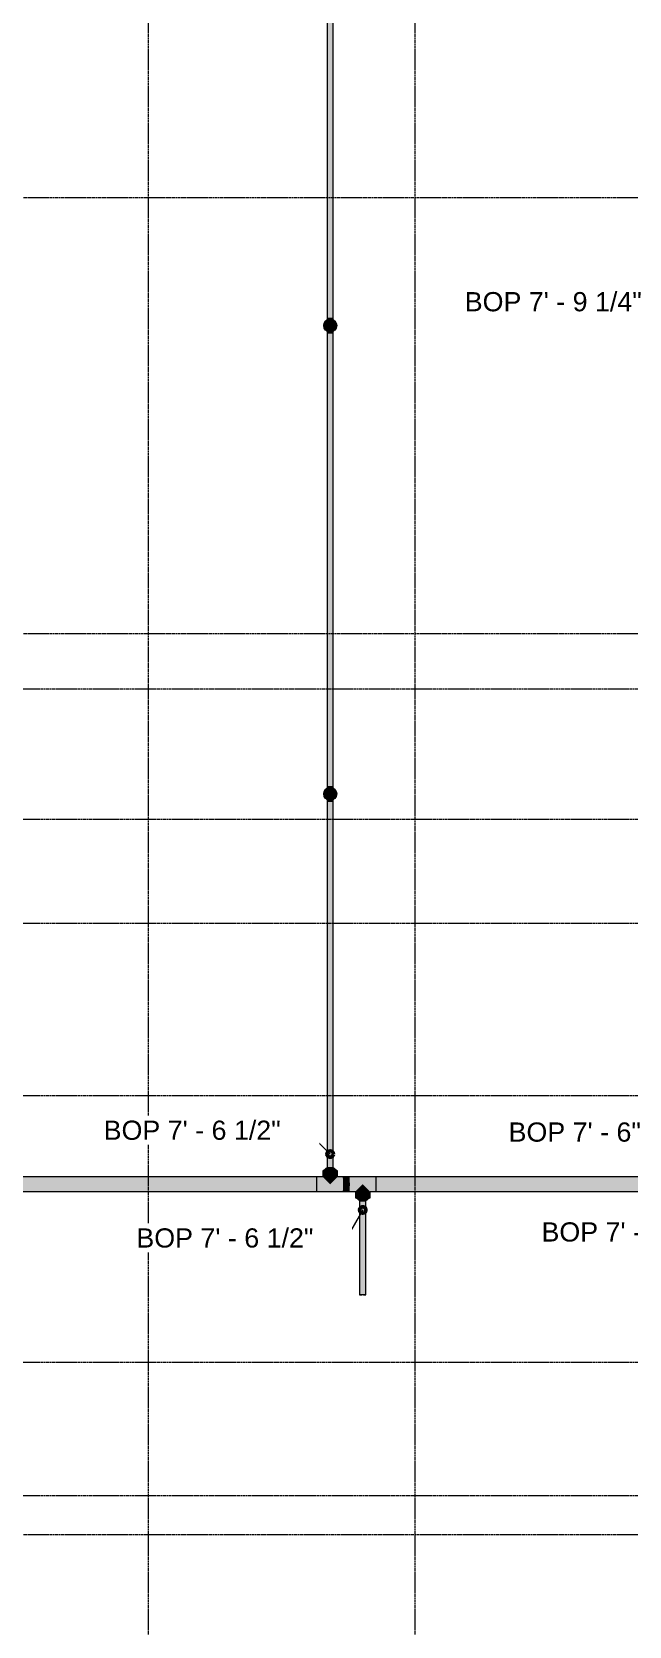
# Model space of a CAD drawing. Header units: inches. Extents: x -3679 to 241, y -496 to 1784.
# Drawn here: x -1719.7 to -1536.1, y 523.9 to 1014 of the extents above; entities that cross this region are included whole.
import ezdxf

# ---------------------------------------------------------------- set-up
doc = ezdxf.new("R2010")
doc.units = ezdxf.units.IN
doc.header["$MEASUREMENT"] = 0
doc.linetypes.add('Grid Line', pattern=[0.875, 0.5, -0.125, 0.125, -0.125])
for name, color, linetype, lineweight in [('A-ANNO-NOTE', 250, 'Continuous', 9), ('G-ANNO-DIMS', 251, 'Continuous', 9), ('P-PIPE', 1, 'Continuous', 9), ('P-PIPE-CNTR', 1, 'Continuous', 9), ('S-GRID', 8, 'Continuous', 9)]:
    doc.layers.add(name, color=color, linetype=linetype, lineweight=lineweight)
doc.styles.add('Arial_1', font='arial.ttf', dxfattribs={"height": 5.901198})

msp = doc.modelspace()

# ---------------------------------------------------------------- hatches: boundary and pattern name
at = {"layer": 'A-ANNO-NOTE'}
for points in [[(-1628, 921.74), (-1627, 922.01), (-1626.27, 922.74), (-1626, 923.74), (-1626.27, 924.74), (-1627, 925.47), (-1628, 925.74), (-1629, 925.47), (-1629.73, 924.74), (-1630, 923.74), (-1629.73, 922.74), (-1629, 922.01)], [(-1628, 777.74), (-1627, 778.01), (-1626.27, 778.74), (-1626, 779.74), (-1626.27, 780.74), (-1627, 781.47), (-1628, 781.74), (-1629, 781.47), (-1629.73, 780.74), (-1630, 779.74), (-1629.73, 778.74), (-1629, 778.01)]]:
    msp.add_hatch(color=256, dxfattribs=at).paths.add_polyline_path(points, flags=0)
h = msp.add_hatch(color=256, dxfattribs=at)
edge = h.paths.add_edge_path(flags=0)
edge.add_arc((-1628, 923.74), 2, 0, 360)
h = msp.add_hatch(color=256, dxfattribs=at)
edge = h.paths.add_edge_path(flags=0)
edge.add_arc((-1628, 779.74), 2, 0, 360)
at = {"layer": 'P-PIPE'}
h = msp.add_hatch(color=256, dxfattribs=at)
h.paths.add_polyline_path([(-1628.67, 925.98), (-1628.67, 925.98), (-1628.67, 931.87)], flags=0)
h.paths.add_polyline_path([(-1628, 925.98), (-1628, 1065.49), (-1628.95, 1065.5), (-1628.95, 925.99), (-1628.47, 925.98), (-1628.25, 925.98)], flags=0)
for points in [[(-1628, 925.98), (-1627.05, 925.99), (-1627.05, 1065.5), (-1627.52, 1065.49), (-1628, 1065.49), (-1628, 931.87)], [(-1628, 922.79), (-1627.75, 922.83), (-1627.53, 922.92), (-1627.33, 923.07), (-1627.18, 923.27), (-1627.08, 923.5), (-1627.05, 923.74), (-1627.08, 923.99), (-1627.18, 924.22), (-1627.33, 924.41), (-1627.53, 924.57), (-1627.75, 924.66), (-1628, 924.69), (-1628.25, 924.66), (-1628.48, 924.57), (-1628.67, 924.41), (-1628.82, 924.22), (-1628.92, 923.99), (-1628.95, 923.74), (-1628.92, 923.5), (-1628.82, 923.27), (-1628.67, 923.07), (-1628.48, 922.92), (-1628.25, 922.83)], [(-1628, 781.98), (-1627.05, 781.99), (-1627.05, 921.5), (-1627.52, 921.49), (-1628, 921.49), (-1628, 783.46)], [(-1628, 778.79), (-1627.75, 778.83), (-1627.53, 778.92), (-1627.33, 779.07), (-1627.18, 779.27), (-1627.08, 779.5), (-1627.05, 779.74), (-1627.08, 779.99), (-1627.18, 780.22), (-1627.33, 780.41), (-1627.53, 780.57), (-1627.75, 780.66), (-1628, 780.69), (-1628.25, 780.66), (-1628.48, 780.57), (-1628.67, 780.41), (-1628.82, 780.22), (-1628.92, 779.99), (-1628.95, 779.74), (-1628.92, 779.5), (-1628.82, 779.27), (-1628.67, 779.07), (-1628.48, 778.92), (-1628.25, 778.83)], [(-1628, 664.9), (-1628, 777.49), (-1628.95, 777.5), (-1628.95, 664.91), (-1628.47, 664.9), (-1628.25, 664.9)], [(-1628, 664.9), (-1627.05, 664.91), (-1627.05, 777.5), (-1627.52, 777.49), (-1628, 777.49), (-1628, 666.86)], [(-1627.99, 659.73), (-1625.75, 661.99), (-1625.75, 663.88), (-1626.4, 663.87), (-1629.94, 663.87), (-1630.25, 663.88), (-1630.25, 661.99), (-1628.58, 660.32), (-1628.3, 660.04)], [(-1628.45, 663.87), (-1625.94, 663.88), (-1627.19, 664.91), (-1628.82, 664.9), (-1630.06, 663.88), (-1628.87, 663.87), (-1628.47, 663.87)], [(-1615.75, 657.49), (-1613.87, 657.49), (-1613.86, 658.39), (-1613.87, 661.99), (-1622.13, 661.99), (-1622.13, 661.34), (-1622.13, 657.49), (-1620.25, 657.49), (-1618.58, 659.17), (-1617.99, 659.75), (-1615.77, 657.51)], [(-1718.75, 657.49), (-1632.13, 657.49), (-1632.13, 658.15), (-1632.13, 659.74), (-1729.86, 659.74), (-1729.86, 657.49), (-1729.71, 657.49)], [(-1615.75, 655.61), (-1615.75, 657.49), (-1616.08, 657.83), (-1617.99, 659.75), (-1620.25, 657.49), (-1620.25, 655.61), (-1619.59, 655.62), (-1616.05, 655.61), (-1615.82, 655.61)], [(-1584.02, 657.49), (-1520.13, 657.49), (-1520.13, 658.15), (-1520.13, 659.74), (-1613.86, 659.74), (-1613.86, 657.49), (-1600.86, 657.49)], [(-1620.06, 655.61), (-1620.06, 655.61), (-1618.87, 655.62), (-1615.94, 655.61), (-1615.94, 655.61), (-1616.21, 655.61), (-1618.57, 655.62), (-1620.06, 655.61)], [(-1617.18, 654.58), (-1615.94, 655.61), (-1617.12, 655.62), (-1620.06, 655.61), (-1618.81, 654.58), (-1617.19, 654.58)], [(-1618.95, 625.74), (-1618.47, 625.75), (-1618, 625.75), (-1618, 654.58), (-1618.95, 654.58), (-1618.95, 635.05)], [(-1617.05, 625.74), (-1617.05, 654.58), (-1617.52, 654.58), (-1618, 654.58), (-1618, 625.75), (-1617.08, 625.74)]]:
    msp.add_hatch(color=256, dxfattribs=at).paths.add_polyline_path(points, flags=0)
h = msp.add_hatch(color=256, dxfattribs=at)
h.paths.add_polyline_path([(-1628.95, 923.74), (-1628.92, 923.99), (-1628.79, 924.27), (-1628.65, 924.43), (-1628.44, 924.58), (-1628.25, 924.66), (-1628, 924.69), (-1628, 925.98), (-1628.95, 925.99), (-1628.95, 923.74)], flags=0)
h.paths.add_polyline_path([(-1628, 921.49), (-1628.01, 922.79), (-1628.25, 922.83), (-1628.48, 922.92), (-1628.67, 923.07), (-1628.84, 923.31), (-1628.88, 923.38), (-1628.93, 923.56), (-1628.95, 923.74), (-1628.95, 921.5), (-1628.47, 921.49), (-1628.25, 921.49)], flags=0)
h = msp.add_hatch(color=256, dxfattribs=at)
h.paths.add_polyline_path([(-1628, 922.79), (-1627.75, 922.83), (-1627.52, 922.92), (-1627.32, 923.07), (-1627.17, 923.27), (-1627.08, 923.5), (-1627.05, 923.75), (-1627.08, 923.99), (-1627.18, 924.22), (-1627.33, 924.42), (-1627.53, 924.57), (-1627.75, 924.66), (-1628, 924.69), (-1628.25, 924.66), (-1628.48, 924.57), (-1628.67, 924.41), (-1628.82, 924.22), (-1628.92, 923.99), (-1628.95, 923.74), (-1628.92, 923.49), (-1628.82, 923.26), (-1628.67, 923.07), (-1628.47, 922.92), (-1628.24, 922.82), (-1628, 922.79)], flags=0)
h.paths.add_polyline_path([(-1628, 922.79), (-1628.25, 922.83), (-1628.48, 922.92), (-1628.68, 923.08), (-1628.82, 923.27), (-1628.92, 923.5), (-1628.95, 923.74), (-1628.92, 923.99), (-1628.82, 924.22), (-1628.67, 924.41), (-1628.48, 924.57), (-1628.24, 924.66), (-1628, 924.69), (-1627.75, 924.66), (-1627.53, 924.57), (-1627.32, 924.41), (-1627.18, 924.22), (-1627.08, 923.99), (-1627.05, 923.74), (-1627.09, 923.49), (-1627.18, 923.27), (-1627.33, 923.07), (-1627.53, 922.92), (-1627.76, 922.82)], flags=0)
h = msp.add_hatch(color=256, dxfattribs=at)
h.paths.add_polyline_path([(-1628.67, 781.98), (-1628.67, 781.98), (-1628.67, 783.46)], flags=0)
h.paths.add_polyline_path([(-1628, 781.98), (-1628, 921.49), (-1628.95, 921.5), (-1628.95, 781.99), (-1628.47, 781.98), (-1628.25, 781.98)], flags=0)
h = msp.add_hatch(color=256, dxfattribs=at)
h.paths.add_polyline_path([(-1627.05, 923.74), (-1627.05, 925.99), (-1627.52, 925.98), (-1628, 925.98), (-1628, 924.69), (-1627.75, 924.66), (-1627.52, 924.56), (-1627.33, 924.41), (-1627.16, 924.18), (-1627.12, 924.1), (-1627.07, 923.92), (-1627.05, 923.75)], flags=0)
h.paths.add_polyline_path([(-1628, 921.49), (-1627.05, 921.5), (-1627.05, 923.73), (-1627.08, 923.49), (-1627.21, 923.21), (-1627.35, 923.05), (-1627.54, 922.91), (-1627.75, 922.82), (-1628, 922.79), (-1628, 922.68)], flags=0)
h = msp.add_hatch(color=256, dxfattribs=at)
h.paths.add_polyline_path([(-1628.95, 779.74), (-1628.92, 779.99), (-1628.79, 780.27), (-1628.65, 780.43), (-1628.44, 780.58), (-1628.25, 780.66), (-1628, 780.69), (-1628, 781.98), (-1628.95, 781.99), (-1628.95, 779.74)], flags=0)
h.paths.add_polyline_path([(-1628, 777.49), (-1628.01, 778.79), (-1628.25, 778.83), (-1628.48, 778.92), (-1628.67, 779.07), (-1628.84, 779.31), (-1628.88, 779.38), (-1628.93, 779.56), (-1628.95, 779.74), (-1628.95, 777.5), (-1628.47, 777.49), (-1628.25, 777.49)], flags=0)
h = msp.add_hatch(color=256, dxfattribs=at)
h.paths.add_polyline_path([(-1628, 778.79), (-1627.75, 778.83), (-1627.52, 778.92), (-1627.32, 779.07), (-1627.17, 779.27), (-1627.08, 779.5), (-1627.05, 779.75), (-1627.08, 779.99), (-1627.18, 780.22), (-1627.33, 780.42), (-1627.53, 780.57), (-1627.75, 780.66), (-1628, 780.69), (-1628.25, 780.66), (-1628.48, 780.57), (-1628.67, 780.41), (-1628.82, 780.22), (-1628.92, 779.99), (-1628.95, 779.74), (-1628.92, 779.49), (-1628.82, 779.26), (-1628.67, 779.07), (-1628.47, 778.92), (-1628.24, 778.82), (-1628, 778.79)], flags=0)
h.paths.add_polyline_path([(-1628, 778.79), (-1628.25, 778.83), (-1628.48, 778.92), (-1628.68, 779.08), (-1628.82, 779.27), (-1628.92, 779.5), (-1628.95, 779.74), (-1628.92, 779.99), (-1628.82, 780.22), (-1628.67, 780.41), (-1628.48, 780.57), (-1628.24, 780.66), (-1628, 780.69), (-1627.75, 780.66), (-1627.53, 780.57), (-1627.32, 780.41), (-1627.18, 780.22), (-1627.08, 779.99), (-1627.05, 779.74), (-1627.09, 779.49), (-1627.18, 779.27), (-1627.33, 779.07), (-1627.53, 778.92), (-1627.76, 778.82)], flags=0)
h = msp.add_hatch(color=256, dxfattribs=at)
h.paths.add_polyline_path([(-1627.05, 779.74), (-1627.05, 781.99), (-1627.52, 781.98), (-1628, 781.98), (-1628, 780.69), (-1627.75, 780.66), (-1627.52, 780.56), (-1627.33, 780.41), (-1627.16, 780.18), (-1627.12, 780.1), (-1627.07, 779.92), (-1627.05, 779.75)], flags=0)
h.paths.add_polyline_path([(-1628, 777.49), (-1627.05, 777.5), (-1627.05, 779.73), (-1627.08, 779.49), (-1627.21, 779.21), (-1627.35, 779.05), (-1627.54, 778.91), (-1627.75, 778.82), (-1628, 778.79), (-1628, 778.68)], flags=0)
h = msp.add_hatch(color=256, dxfattribs=at)
h.paths.add_polyline_path([(-1729.86, 661.33), (-1729.86, 661.33), (-1729.86, 661.33)], flags=0)
h.paths.add_polyline_path([(-1729.86, 660.87), (-1729.86, 660.87), (-1718.75, 660.81)], flags=0)
h.paths.add_polyline_path([(-1729.86, 659.74), (-1632.13, 659.74), (-1632.14, 661.99), (-1729.87, 661.99), (-1729.86, 661.33), (-1729.86, 660.33)], flags=0)
h = msp.add_hatch(color=256, dxfattribs=at)
h.paths.add_polyline_path([(-1623.87, 657.49), (-1623.86, 658.15), (-1623.87, 661.99), (-1625.75, 661.99), (-1626.12, 661.61), (-1627.99, 659.73), (-1630.25, 661.99), (-1632.13, 661.99), (-1632.13, 661.09), (-1632.13, 657.49), (-1626.12, 657.49)], flags=0)
h.paths.add_polyline_path([(-1632.13, 661.8), (-1632.13, 661.8), (-1630.21, 661.89)], flags=0)
h = msp.add_hatch(color=256, dxfattribs=at)
h.paths.add_polyline_path([(-1622.13, 661.92), (-1622.13, 661.99), (-1623.87, 661.99), (-1623.86, 661.92)], flags=0)
h.paths.add_polyline_path([(-1622.13, 661.69), (-1622.13, 661.92), (-1623.86, 661.91), (-1623.86, 661.69)], flags=0)
h.paths.add_polyline_path([(-1622.13, 660.87), (-1622.13, 661.69), (-1623.86, 661.69), (-1623.86, 660.87)], flags=0)
h.paths.add_polyline_path([(-1622.13, 659.74), (-1622.13, 660.87), (-1623.86, 660.86), (-1623.86, 659.74)], flags=0)
h = msp.add_hatch(color=256, dxfattribs=at)
h.paths.add_polyline_path([(-1613.86, 661.33), (-1613.86, 661.33), (-1613.86, 661.33)], flags=0)
h.paths.add_polyline_path([(-1613.86, 660.87), (-1613.86, 660.87), (-1600.86, 660.79)], flags=0)
h.paths.add_polyline_path([(-1613.86, 659.74), (-1520.13, 659.74), (-1520.14, 661.99), (-1613.87, 661.99), (-1613.86, 661.33), (-1613.86, 660.33)], flags=0)
h = msp.add_hatch(color=256, dxfattribs=at)
h.paths.add_polyline_path([(-1623.86, 657.49), (-1622.13, 657.49), (-1622.13, 657.57), (-1623.86, 657.57), (-1623.86, 657.49)], flags=0)
h.paths.add_polyline_path([(-1623.86, 657.57), (-1622.13, 657.57), (-1622.13, 659.74), (-1623.86, 659.74), (-1623.86, 657.68)], flags=0)

# ---------------------------------------------------------------- linework, layer by layer
at = {"layer": 'A-ANNO-NOTE'}
for p, q in [((-1629.73, 924.74), (-1630, 923.74)), ((-1630, 923.74), (-1629.73, 922.74)), ((-1629, 925.47), (-1629.73, 924.74)), ((-1629.73, 922.74), (-1629, 922.01)), ((-1628, 925.74), (-1629, 925.47)), ((-1629, 922.01), (-1628, 921.74)), ((-1627, 925.47), (-1628, 925.74)), ((-1628, 921.74), (-1627, 922.01)), ((-1626.27, 924.74), (-1627, 925.47)), ((-1627, 922.01), (-1626.27, 922.74)), ((-1626, 923.74), (-1626.27, 924.74)), ((-1626.27, 922.74), (-1626, 923.74)), ((-1629.73, 780.74), (-1630, 779.74)), ((-1630, 779.74), (-1629.73, 778.74)), ((-1629, 781.47), (-1629.73, 780.74)), ((-1628, 781.74), (-1629, 781.47)), ((-1627, 781.47), (-1628, 781.74)), ((-1626.27, 780.74), (-1627, 781.47)), ((-1626, 779.74), (-1626.27, 780.74)), ((-1626.27, 778.74), (-1626, 779.74)), ((-1629.73, 778.74), (-1629, 778.01)), ((-1629, 778.01), (-1628, 777.74)), ((-1628, 777.74), (-1627, 778.01)), ((-1627, 778.01), (-1626.27, 778.74))]:
    msp.add_line(p, q, dxfattribs=at)
for centre in [(-1628, 923.74), (-1628, 779.74)]:
    msp.add_circle(centre, 2, dxfattribs=at)
at = {"layer": 'G-ANNO-DIMS'}
for p, q in [((-1635.46, 676.5), (-1642.11, 676.5)), ((-1628, 669.03), (-1635.46, 676.5)), ((-1618, 651.83), (-1622.88, 643.37)), ((-1622.88, 643.37), (-1632.05, 643.37))]:
    msp.add_line(p, q, dxfattribs=at)
at = {"layer": 'G-ANNO-DIMS', "lineweight": 50}
for centre in [(-1628, 669.03), (-1618, 651.83)]:
    msp.add_circle(centre, 1, dxfattribs=at)
at = {"layer": 'P-PIPE'}
for p, q in [((-1628.95, 1065.5), (-1628.95, 925.99)), ((-1627.05, 925.99), (-1627.05, 1065.5)), ((-1628.95, 925.99), (-1628.95, 921.5)), ((-1628.95, 921.5), (-1628.95, 781.99)), ((-1627.05, 921.5), (-1627.05, 925.99)), ((-1627.05, 781.99), (-1627.05, 921.5)), ((-1628.95, 781.99), (-1628.95, 777.5)), ((-1627.05, 777.5), (-1627.05, 781.99)), ((-1628.95, 777.5), (-1628.95, 664.91)), ((-1627.05, 664.91), (-1627.05, 777.5)), ((-1632.13, 661.99), (-1729.87, 661.99)), ((-1630.25, 661.99), (-1632.13, 661.99)), ((-1630.25, 663.88), (-1630.25, 661.99)), ((-1628.81, 664.91), (-1630.06, 663.88)), ((-1625.94, 663.88), (-1627.19, 664.91)), ((-1625.75, 661.99), (-1625.75, 663.88)), ((-1623.87, 661.99), (-1625.75, 661.99)), ((-1622.13, 661.99), (-1623.87, 661.99)), ((-1613.87, 661.99), (-1622.13, 661.99)), ((-1520.13, 661.99), (-1613.87, 661.99)), ((-1729.87, 657.49), (-1632.13, 657.49)), ((-1632.13, 657.49), (-1623.87, 657.49)), ((-1623.87, 657.49), (-1622.13, 657.49)), ((-1622.13, 657.49), (-1620.25, 657.49)), ((-1620.25, 657.49), (-1620.25, 655.61)), ((-1615.75, 657.49), (-1613.87, 657.49)), ((-1615.75, 655.61), (-1615.75, 657.49)), ((-1613.87, 657.49), (-1520.13, 657.49)), ((-1618.81, 654.58), (-1620.06, 655.61)), ((-1618.95, 654.58), (-1618.95, 625.74)), ((-1615.94, 655.61), (-1617.19, 654.58)), ((-1617.05, 625.74), (-1617.05, 654.58))]:
    msp.add_line(p, q, dxfattribs=at)
for centre, radius, start, end in [((-1628, 923.74), 0.95, 0, 180), ((-1628, 923.74), 0.95, 180, 0), ((-1628, 923.27), 0.475, 90, 270), ((-1628, 924.22), 0.475, 270, 90), ((-1628, 779.74), 0.95, 0, 180), ((-1628, 779.74), 0.95, 180, 0), ((-1628, 779.27), 0.475, 90, 270), ((-1628, 780.22), 0.475, 270, 90)]:
    msp.add_arc(centre, radius, start, end, dxfattribs=at)
for centre, major_axis, ratio, start_param, end_param in [((-1628, 925.99), (0.951, 0), 0.004167, 3.141593, 3.403392), ((-1628, 921.5), (0.951, 0), 0.004167, 3.141593, 4.712389), ((-1628, 925.99), (0.951, 0), 0.004167, 3.405488, 3.665191), ((-1628, 925.99), (0.951, 0), 0.004167, 3.666373, 3.926991), ((-1628, 925.99), (0.95, 0), 0.004167, 3.665191, 3.926025), ((-1628, 921.5), (0.95, 0), 0.004167, 3.665191, 3.926025), ((-1628, 925.99), (0.951, 0), 0.004167, 3.927731, 4.18879), ((-1628, 925.99), (0.95, 0), 0.004167, 3.926991, 4.188266), ((-1628, 921.5), (0.95, 0), 0.004167, 3.926991, 4.188266), ((-1628, 925.99), (0.951, 0), 0.004167, 4.18924, 4.45059), ((-1628, 925.99), (0.95, 0), 0.004167, 4.18879, 4.450357), ((-1628, 921.5), (0.95, 0), 0.004167, 4.18879, 4.450357), ((-1628, 925.99), (0.951, 0), 0.004167, 4.450806, 4.712389), ((-1628, 925.99), (0.95, 0), 0.004167, 4.45059, 4.712389), ((-1628, 921.5), (0.95, 0), 0.004167, 4.45059, 4.712389), ((-1628, 925.99), (0.951, 0), 0.004167, 4.712389, 4.973972), ((-1628, 925.99), (0.95, 0), 0.004167, 4.712389, 4.974188), ((-1628, 921.5), (0.951, 0), 0.004167, 4.712389, 6.283185), ((-1628, 921.5), (0.95, 0), 0.004167, 4.712389, 4.974188), ((-1628, 925.99), (0.951, 0), 0.004167, 4.974188, 5.235538), ((-1628, 925.99), (0.95, 0), 0.004167, 4.974421, 5.235988), ((-1628, 921.5), (0.95, 0), 0.004167, 4.974421, 5.235988), ((-1628, 925.99), (0.951, 0), 0.004167, 5.235988, 5.497047), ((-1628, 925.99), (0.95, 0), 0.004167, 5.236512, 5.497787), ((-1628, 921.5), (0.95, 0), 0.004167, 5.236512, 5.497787), ((-1628, 925.99), (0.951, 0), 0.004167, 5.497787, 5.758405), ((-1628, 925.99), (0.95, 0), 0.004167, 5.498753, 5.759587), ((-1628, 921.5), (0.95, 0), 0.004167, 5.498753, 5.759587), ((-1628, 925.99), (0.951, 0), 0.004167, 5.759587, 6.01929), ((-1628, 925.99), (0.951, 0), 0.004167, 6.021386, 6.283185), ((-1628, 781.99), (0.951, 0), 0.004167, 3.141593, 3.403392), ((-1628, 781.99), (0.951, 0), 0.004167, 3.405488, 3.665191), ((-1628, 781.99), (0.951, 0), 0.004167, 3.666373, 3.926991), ((-1628, 781.99), (0.95, 0), 0.004167, 3.665191, 3.926025), ((-1628, 781.99), (0.951, 0), 0.004167, 3.927731, 4.18879), ((-1628, 781.99), (0.95, 0), 0.004167, 3.926991, 4.188266), ((-1628, 781.99), (0.951, 0), 0.004167, 4.18924, 4.45059), ((-1628, 781.99), (0.95, 0), 0.004167, 4.18879, 4.450357), ((-1628, 781.99), (0.951, 0), 0.004167, 4.450806, 4.712389), ((-1628, 781.99), (0.95, 0), 0.004167, 4.45059, 4.712389), ((-1628, 781.99), (0.951, 0), 0.004167, 4.712389, 4.973972), ((-1628, 781.99), (0.95, 0), 0.004167, 4.712389, 4.974188), ((-1628, 781.99), (0.951, 0), 0.004167, 4.974188, 5.235538), ((-1628, 781.99), (0.95, 0), 0.004167, 4.974421, 5.235988), ((-1628, 781.99), (0.951, 0), 0.004167, 5.235988, 5.497047), ((-1628, 781.99), (0.95, 0), 0.004167, 5.236512, 5.497787), ((-1628, 781.99), (0.951, 0), 0.004167, 5.497787, 5.758405), ((-1628, 781.99), (0.95, 0), 0.004167, 5.498753, 5.759587), ((-1628, 781.99), (0.951, 0), 0.004167, 5.759587, 6.01929), ((-1628, 781.99), (0.951, 0), 0.004167, 6.021386, 6.283185), ((-1628, 777.5), (0.951, 0), 0.004167, 3.141593, 4.712389), ((-1628, 777.5), (0.95, 0), 0.004167, 3.665191, 3.926025), ((-1628, 777.5), (0.95, 0), 0.004167, 3.926991, 4.188266), ((-1628, 777.5), (0.95, 0), 0.004167, 4.18879, 4.450357), ((-1628, 777.5), (0.95, 0), 0.004167, 4.45059, 4.712389), ((-1628, 777.5), (0.951, 0), 0.004167, 4.712389, 6.283185), ((-1628, 777.5), (0.95, 0), 0.004167, 4.712389, 4.974188), ((-1628, 777.5), (0.95, 0), 0.004167, 4.974421, 5.235988), ((-1628, 777.5), (0.95, 0), 0.004167, 5.236512, 5.497787), ((-1628, 777.5), (0.95, 0), 0.004167, 5.498753, 5.759587), ((-1632.13, 659.74), (0, 2.25), 0.00289, 6.15019, 6.279019), ((-1632.13, 659.74), (0, 2.25), 0.00289, 6.021386, 6.150214), ((-1632.13, 659.74), (0, 2.25), 0.00289, 5.888391, 6.017219), ((-1632.13, 659.74), (0, 2.25), 0.00289, 5.759587, 5.888415), ((-1632.13, 659.74), (0, 2.25), 0.00289, 5.626592, 5.75542), ((-1628, 663.88), (2.25, 0), 0.004167, 2.745578, 3.141593), ((-1628, 663.88), (-2.25, 0), 0.004167, 0.002889, 3.144482), ((-1628, 664.91), (0.95, 0), 0.004167, 3.141593, 4.712389), ((-1628, 664.91), (0.95, 0), 0.004167, 4.712389, 6.283185), ((-1628, 663.88), (2.25, 0), 0.004167, 0.002889, 0.39593), ((-1623.87, 659.74), (0, 2.25), 0.00289, 6.15019, 6.279019), ((-1623.87, 659.74), (0, 2.25), 0.00289, 6.021386, 6.150214), ((-1623.87, 659.74), (0, 2.25), 0.00289, 5.888391, 6.017219), ((-1623.87, 659.74), (0, 2.25), 0.00289, 5.759587, 5.888415), ((-1623.87, 659.74), (0, 2.25), 0.00289, 5.626592, 5.75542), ((-1622.13, 659.74), (0, 2.25), 0.00289, 6.025553, 6.283185), ((-1622.13, 659.74), (0, 2.25), 0.00289, 6.154357, 6.283185), ((-1622.13, 659.74), (0, 2.25), 0.00289, 5.892558, 6.021386), ((-1622.13, 659.74), (0, 2.25), 0.00289, 5.763753, 5.892581), ((-1622.13, 659.74), (0, 2.25), 0.00289, 5.630758, 5.759587), ((-1613.87, 659.74), (0, 2.25), 0.00289, 6.025553, 6.283185), ((-1613.87, 659.74), (0, 2.25), 0.00289, 6.154357, 6.283185), ((-1613.87, 659.74), (0, 2.25), 0.00289, 5.892558, 6.021386), ((-1613.87, 659.74), (0, 2.25), 0.00289, 5.763753, 5.892581), ((-1613.87, 659.74), (0, 2.25), 0.00289, 5.630758, 5.759587), ((-1632.13, 659.74), (0, 2.25), 0.00289, 5.497787, 5.624011), ((-1632.13, 659.74), (0, 2.25), 0.00289, 5.236373, 5.493621), ((-1632.13, 659.74), (0, 2.25), 0.00289, 5.235988, 5.494055), ((-1632.13, 659.74), (0, 2.25), 0.00289, 4.974385, 5.231821), ((-1632.13, 659.74), (0, 2.25), 0.00289, 4.974188, 5.232066), ((-1632.13, 659.74), (0, 2.25), 0.00289, 4.712435, 4.970022), ((-1632.13, 659.74), (0, 2.25), 0.00289, 4.712389, 4.970115), ((-1632.13, 659.74), (0, 2.25), 0.00289, 4.450494, 4.708222), ((-1632.13, 659.74), (0, 2.25), 0.00289, 4.45059, 4.708174), ((-1632.13, 659.74), (0, 2.25), 0.00289, 4.188543, 4.446423), ((-1632.13, 659.74), (0, 2.25), 0.00289, 4.18879, 4.446223), ((-1632.13, 659.74), (0, 2.25), 0.00289, 3.926553, 4.184624), ((-1632.13, 659.74), (0, 2.25), 0.00289, 3.926991, 4.184234), ((-1632.13, 659.74), (0, 2.25), 0.00289, 3.793996, 3.922824), ((-1632.13, 659.74), (0, 2.25), 0.00289, 3.665191, 3.79402), ((-1632.13, 659.74), (0, 2.25), 0.00289, 3.532197, 3.661025), ((-1632.13, 659.74), (0, 2.25), 0.00289, 3.403392, 3.53222), ((-1632.13, 659.74), (0, 2.25), 0.00289, 3.141593, 3.399225), ((-1632.13, 659.74), (0, 2.25), 0.00289, 3.141593, 3.270421), ((-1623.87, 659.74), (0, 2.25), 0.00289, 3.141593, 3.399225), ((-1623.87, 659.74), (0, 2.25), 0.00289, 3.141593, 3.270421), ((-1623.87, 659.74), (0, 2.25), 0.00289, 5.497787, 5.624011), ((-1623.87, 659.74), (0, 2.25), 0.00289, 5.236373, 5.493621), ((-1623.87, 659.74), (0, 2.25), 0.00289, 5.235988, 5.494055), ((-1623.87, 659.74), (0, 2.25), 0.00289, 4.974385, 5.231821), ((-1623.87, 659.74), (0, 2.25), 0.00289, 4.974188, 5.232066), ((-1623.87, 659.74), (0, 2.25), 0.00289, 4.712435, 4.970022), ((-1623.87, 659.74), (0, 2.25), 0.00289, 4.712389, 4.970115), ((-1623.87, 659.74), (0, 2.25), 0.00289, 4.450494, 4.708222), ((-1623.87, 659.74), (0, 2.25), 0.00289, 4.45059, 4.708174), ((-1623.87, 659.74), (0, 2.25), 0.00289, 4.188543, 4.446423), ((-1623.87, 659.74), (0, 2.25), 0.00289, 4.18879, 4.446223), ((-1623.87, 659.74), (0, 2.25), 0.00289, 3.926553, 4.184624), ((-1623.87, 659.74), (0, 2.25), 0.00289, 3.926991, 4.184234), ((-1623.87, 659.74), (0, 2.25), 0.00289, 3.793996, 3.922824), ((-1623.87, 659.74), (0, 2.25), 0.00289, 3.665191, 3.79402), ((-1623.87, 659.74), (0, 2.25), 0.00289, 3.532197, 3.661025), ((-1623.87, 659.74), (0, 2.25), 0.00289, 3.403392, 3.53222), ((-1622.13, 659.74), (0, 2.25), 0.00289, 5.501954, 5.630782), ((-1622.13, 659.74), (0, 2.25), 0.00289, 5.240154, 5.498225), ((-1622.13, 659.74), (0, 2.25), 0.00289, 5.240544, 5.497787), ((-1622.13, 659.74), (0, 2.25), 0.00289, 4.978355, 5.236235), ((-1622.13, 659.74), (0, 2.25), 0.00289, 4.978555, 5.235988), ((-1622.13, 659.74), (0, 2.25), 0.00289, 4.716556, 4.974284), ((-1622.13, 659.74), (0, 2.25), 0.00289, 4.716604, 4.974188), ((-1622.13, 659.74), (0, 2.25), 0.00289, 4.454756, 4.712343), ((-1622.13, 659.74), (0, 2.25), 0.00289, 4.454663, 4.712389), ((-1622.13, 659.74), (0, 2.25), 0.00289, 4.192957, 4.450393), ((-1622.13, 659.74), (0, 2.25), 0.00289, 4.192712, 4.45059), ((-1622.13, 659.74), (0, 2.25), 0.00289, 3.931157, 4.188405), ((-1622.13, 659.74), (0, 2.25), 0.00289, 3.930723, 4.18879), ((-1622.13, 659.74), (0, 2.25), 0.00289, 3.800767, 3.926991), ((-1622.13, 659.74), (0, 2.25), 0.00289, 3.669358, 3.798186), ((-1622.13, 659.74), (0, 2.25), 0.00289, 3.536363, 3.665191), ((-1622.13, 659.74), (0, 2.25), 0.00289, 3.407559, 3.536387), ((-1622.13, 659.74), (0, 2.25), 0.00289, 3.274564, 3.403392), ((-1622.13, 659.74), (0, 2.25), 0.00289, 3.145759, 3.274588), ((-1613.87, 659.74), (0, 2.25), 0.00289, 3.145759, 3.274588), ((-1613.87, 659.74), (0, 2.25), 0.00289, 5.501954, 5.630782), ((-1613.87, 659.74), (0, 2.25), 0.00289, 5.240154, 5.498225), ((-1613.87, 659.74), (0, 2.25), 0.00289, 5.240544, 5.497787), ((-1613.87, 659.74), (0, 2.25), 0.00289, 4.978355, 5.236235), ((-1613.87, 659.74), (0, 2.25), 0.00289, 4.978555, 5.235988), ((-1613.87, 659.74), (0, 2.25), 0.00289, 4.716556, 4.974284), ((-1613.87, 659.74), (0, 2.25), 0.00289, 4.716604, 4.974188), ((-1613.87, 659.74), (0, 2.25), 0.00289, 4.454756, 4.712343), ((-1613.87, 659.74), (0, 2.25), 0.00289, 4.454663, 4.712389), ((-1613.87, 659.74), (0, 2.25), 0.00289, 4.192957, 4.450393), ((-1613.87, 659.74), (0, 2.25), 0.00289, 4.192712, 4.45059), ((-1613.87, 659.74), (0, 2.25), 0.00289, 3.931157, 4.188405), ((-1613.87, 659.74), (0, 2.25), 0.00289, 3.930723, 4.18879), ((-1613.87, 659.74), (0, 2.25), 0.00289, 3.800767, 3.926991), ((-1613.87, 659.74), (0, 2.25), 0.00289, 3.669358, 3.798186), ((-1613.87, 659.74), (0, 2.25), 0.00289, 3.536363, 3.665191), ((-1613.87, 659.74), (0, 2.25), 0.00289, 3.407559, 3.536387), ((-1613.87, 659.74), (0, 2.25), 0.00289, 3.274564, 3.403392), ((-1618, 655.61), (-2.25, 0), 0.004167, 3.138703, 6.280296), ((-1618, 655.61), (2.25, 0), 0.004167, 3.141593, 3.537605), ((-1618, 654.58), (0.95, 0), 0.004167, 1.570796, 3.141593), ((-1618, 654.58), (0.95, 0), 0.004167, 0, 1.570796), ((-1618, 655.61), (2.25, 0), 0.004167, 5.887257, 6.280296), ((-1618, 625.74), (0.95, 0), 0.004167, 1.570796, 3.141593), ((-1618, 625.74), (0.95, 0), 0.004167, 3.141593, 4.45059), ((-1618, 625.74), (0.95, 0), 0.004167, 0, 1.570796), ((-1618, 625.74), (0.95, 0), 0.004167, 4.974188, 6.283185)]:
    msp.add_ellipse(centre, major_axis=major_axis, ratio=ratio, start_param=start_param, end_param=end_param, dxfattribs=at)
at = {"layer": 'P-PIPE-CNTR'}
for p, q in [((-1629.5, 923.74), (-1626.5, 923.74)), ((-1628, 922.24), (-1628, 925.24)), ((-1629.5, 779.74), (-1626.5, 779.74)), ((-1628, 778.24), (-1628, 781.24))]:
    msp.add_line(p, q, dxfattribs=at)
at = {"layer": 'S-GRID', "linetype": 'Grid Line'}
for p, q in [((-1684, 1771.74), (-1684, -484.26)), ((-1602, 1771.74), (-1602, -484.26)), ((228, 963), (-3666.39, 963)), ((228, 829), (-3666.39, 829)), ((-3666.39, 812), (228, 812)), ((-3666.39, 772), (228, 772)), ((-3666.39, 740), (228, 740)), ((-3666.39, 687), (228, 687)), ((-3666.39, 605), (228, 605)), ((-3666.39, 564), (228, 564)), ((228, 552), (-3650.39, 552))]:
    msp.add_line(p, q, dxfattribs=at)

# ---------------------------------------------------------------- texts
at = {"layer": 'G-ANNO-DIMS', "char_height": 5.9012, "attachment_point": 1, "line_spacing_factor": 0.938532, "style": 'Arial_1', "bg_fill": 3, "box_fill_scale": 1.25, "bg_fill_color": 0, "bg_fill_transparency": 0}
for s, insert, width in [('BOP 7\' - 9 1/4"', (-1586.63, 934.02), 64.872), ('BOP 7\' - 6"', (-1573.15, 678.74), 48.456), ('BOP 7\' - 6"', (-1563.03, 648.03), 48.456)]:
    msp.add_mtext(s, dxfattribs=dict(at, insert=insert, width=width))

# ---------------------------------------------------------------- next in the draw order: texts
at = {"layer": 'G-ANNO-DIMS', "char_height": 5.9012, "width": 64.872, "attachment_point": 1, "line_spacing_factor": 0.938532, "style": 'Arial_1', "bg_fill": 3, "box_fill_scale": 1.25, "bg_fill_color": 0, "bg_fill_transparency": 0}
for insert in [(-1697.67, 679.3), (-1687.61, 646.18)]:
    msp.add_mtext('BOP 7\' - 6 1/2"', dxfattribs=dict(at, insert=insert))

doc.saveas('drawing.dxf')
